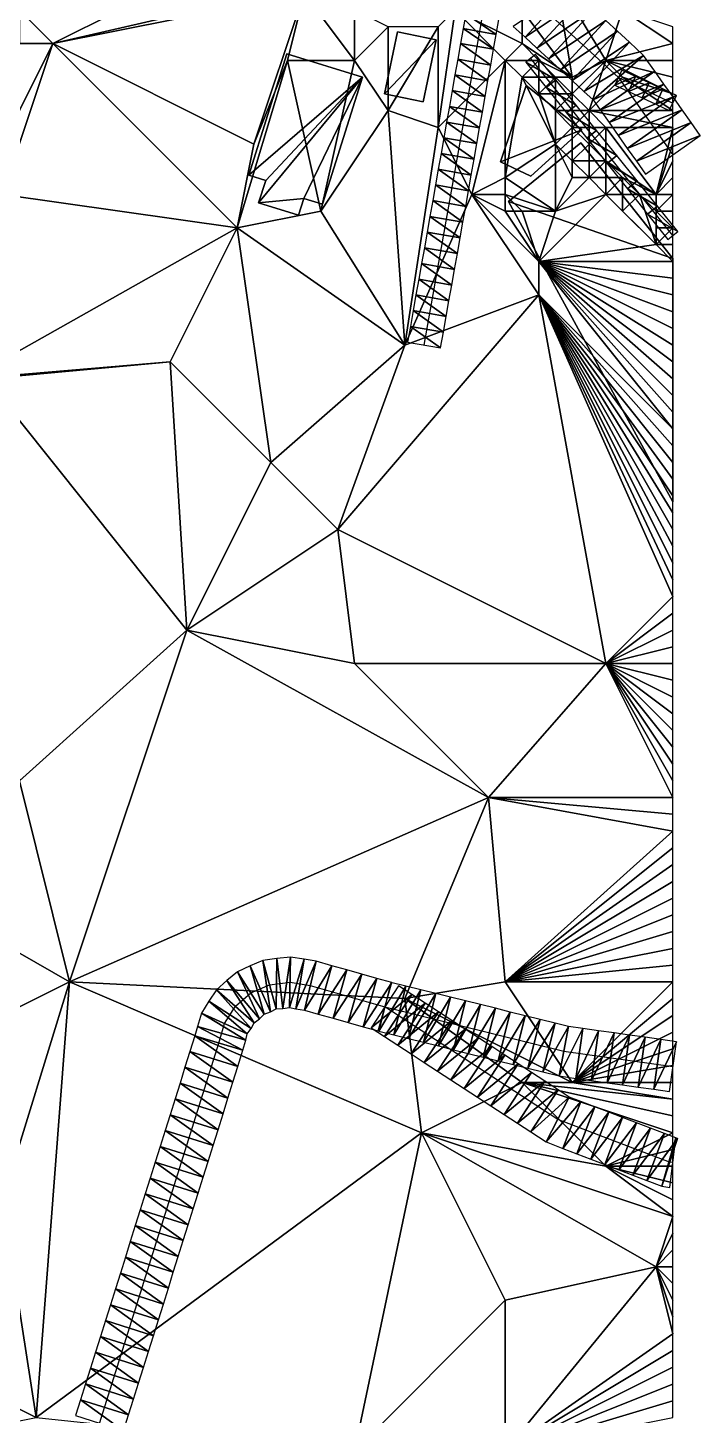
# Model space of a CAD drawing. Header units: metres. Extents: x 891 to 1103, y -901 to 900.
# Drawn here: x 1023 to 1103.3, y -549.7 to -384.1 of the extents above; entities that cross this region are included whole.
import ezdxf

# ---------------------------------------------------------------- set-up
doc = ezdxf.new("R2010")
doc.units = ezdxf.units.M
for name, color, linetype in [('OSM_BUILDING_FOOTPRINTS', 7, 'CONTINUOUS'), ('OSM_BUILDING_ROOFS', 1, 'CONTINUOUS'), ('OSM_BUILDING_WALLS', 8, 'CONTINUOUS'), ('OSM_PATH_AXES', 30, 'CONTINUOUS'), ('OSM_PATH_SURFACE', 30, 'CONTINUOUS'), ('OSM_ROAD_AXES', 2, 'CONTINUOUS'), ('OSM_ROAD_SURFACE', 9, 'CONTINUOUS'), ('OSM_TERRAIN', 3, 'CONTINUOUS'), ('OSM_WATER_SURFACE', 5, 'CONTINUOUS'), ('OSM_WATERWAYS', 5, 'CONTINUOUS')]:
    doc.layers.add(name, color=color, linetype=linetype)

msp = doc.modelspace()

# ---------------------------------------------------------------- linework, layer by layer
at = {"layer": 'OSM_BUILDING_FOOTPRINTS'}
for points in [[(1067.14, -384.598, 5.706), (1071.75, -385.56, 5.706), (1070.191, -392.959, 5.706), (1065.571, -391.997, 5.706), (1067.14, -384.598, 5.706)], [(1053.931, -387.208, 5.295), (1062.962, -390.006, 5.295), (1058.198, -405.168, 5.295), (1055.943, -404.471, 5.295), (1055.313, -406.473, 5.295), (1050.56, -405.002, 5.295), (1051.4, -402.348, 5.295), (1049.377, -401.717, 5.295), (1053.931, -387.208, 5.295)], [(1082.494, -391.002, 6.709), (1089.126, -396.277, 6.709), (1083.057, -401.84, 6.709), (1079.41, -400.125, 6.709), (1082.494, -391.002, 6.709)], [(1100, -411.638, 6.979), (1089.026, -397.847, 6.979), (1080.371, -404.848, 6.979), (1100, -440.695, 6.979)]]:
    msp.add_polyline3d(points, close=True, dxfattribs=at)
at = {"layer": 'OSM_BUILDING_ROOFS'}
for points in [[(1071.75, -385.56, 15.706), (1067.14, -384.598, 15.706), (1065.571, -391.997, 15.706)], [(1071.75, -385.56, 15.706), (1065.571, -391.997, 15.706), (1070.191, -392.959, 15.706)], [(1062.962, -390.006, 15.295), (1053.931, -387.208, 15.295), (1049.377, -401.717, 15.295)], [(1062.962, -390.006, 15.295), (1049.377, -401.717, 15.295), (1051.4, -402.348, 15.295)], [(1062.962, -390.006, 15.295), (1051.4, -402.348, 15.295), (1050.56, -405.002, 15.295)], [(1055.943, -404.471, 15.295), (1062.962, -390.006, 15.295), (1050.56, -405.002, 15.295)], [(1055.943, -404.471, 15.295), (1058.198, -405.168, 15.295), (1062.962, -390.006, 15.295)], [(1089.126, -396.277, 16.709), (1082.494, -391.002, 16.709), (1079.41, -400.125, 16.709)], [(1089.126, -396.277, 16.709), (1079.41, -400.125, 16.709), (1083.057, -401.84, 16.709)], [(1080.371, -404.848, 16.979), (1100, -411.638, 16.979), (1089.026, -397.847, 16.979)], [(1050.56, -405.002, 15.295), (1055.313, -406.473, 15.295), (1055.943, -404.471, 15.295)], [(1080.371, -404.848, 16.979), (1100, -440.695, 16.979), (1100, -411.638, 16.979)]]:
    msp.add_3dface(points, dxfattribs=at)
at = {"layer": 'OSM_BUILDING_WALLS'}
for points in [[(1067.14, -384.598, 5.706), (1065.571, -391.997, 5.706), (1065.571, -391.997, 15.706)], [(1067.14, -384.598, 5.706), (1065.571, -391.997, 15.706), (1067.14, -384.598, 15.706)], [(1071.75, -385.56, 5.706), (1067.14, -384.598, 5.706), (1067.14, -384.598, 15.706)], [(1071.75, -385.56, 5.706), (1067.14, -384.598, 15.706), (1071.75, -385.56, 15.706)], [(1070.191, -392.959, 5.706), (1071.75, -385.56, 5.706), (1071.75, -385.56, 15.706)], [(1070.191, -392.959, 5.706), (1071.75, -385.56, 15.706), (1070.191, -392.959, 15.706)], [(1053.931, -387.208, 5.295), (1049.377, -401.717, 5.295), (1049.377, -401.717, 15.295)], [(1053.931, -387.208, 5.295), (1049.377, -401.717, 15.295), (1053.931, -387.208, 15.295)], [(1062.962, -390.006, 5.295), (1053.931, -387.208, 5.295), (1053.931, -387.208, 15.295)], [(1062.962, -390.006, 5.295), (1053.931, -387.208, 15.295), (1062.962, -390.006, 15.295)], [(1058.198, -405.168, 5.295), (1062.962, -390.006, 5.295), (1062.962, -390.006, 15.295)], [(1058.198, -405.168, 5.295), (1062.962, -390.006, 15.295), (1058.198, -405.168, 15.295)], [(1065.571, -391.997, 5.706), (1070.191, -392.959, 5.706), (1070.191, -392.959, 15.706)], [(1065.571, -391.997, 5.706), (1070.191, -392.959, 15.706), (1065.571, -391.997, 15.706)], [(1082.494, -391.002, 6.709), (1079.41, -400.125, 6.709), (1079.41, -400.125, 16.709)], [(1082.494, -391.002, 6.709), (1079.41, -400.125, 16.709), (1082.494, -391.002, 16.709)], [(1089.126, -396.277, 6.709), (1082.494, -391.002, 6.709), (1082.494, -391.002, 16.709)], [(1089.126, -396.277, 6.709), (1082.494, -391.002, 16.709), (1089.126, -396.277, 16.709)], [(1083.057, -401.84, 6.709), (1089.126, -396.277, 6.709), (1089.126, -396.277, 16.709)], [(1083.057, -401.84, 6.709), (1089.126, -396.277, 16.709), (1083.057, -401.84, 16.709)], [(1089.026, -397.847, 6.979), (1080.371, -404.848, 6.979), (1080.371, -404.848, 16.979)], [(1089.026, -397.847, 6.979), (1080.371, -404.848, 16.979), (1089.026, -397.847, 16.979)], [(1100, -411.638, 6.979), (1089.026, -397.847, 6.979), (1089.026, -397.847, 16.979)], [(1100, -411.638, 6.979), (1089.026, -397.847, 16.979), (1100, -411.638, 16.979)], [(1079.41, -400.125, 6.709), (1083.057, -401.84, 6.709), (1083.057, -401.84, 16.709)], [(1079.41, -400.125, 6.709), (1083.057, -401.84, 16.709), (1079.41, -400.125, 16.709)], [(1049.377, -401.717, 5.295), (1051.4, -402.348, 5.295), (1051.4, -402.348, 15.295)], [(1049.377, -401.717, 5.295), (1051.4, -402.348, 15.295), (1049.377, -401.717, 15.295)], [(1051.4, -402.348, 5.295), (1050.56, -405.002, 5.295), (1050.56, -405.002, 15.295)], [(1051.4, -402.348, 5.295), (1050.56, -405.002, 15.295), (1051.4, -402.348, 15.295)], [(1050.56, -405.002, 5.295), (1055.313, -406.473, 5.295), (1055.313, -406.473, 15.295)], [(1050.56, -405.002, 5.295), (1055.313, -406.473, 15.295), (1050.56, -405.002, 15.295)], [(1055.313, -406.473, 5.295), (1055.943, -404.471, 5.295), (1055.943, -404.471, 15.295)], [(1055.313, -406.473, 5.295), (1055.943, -404.471, 15.295), (1055.313, -406.473, 15.295)], [(1055.943, -404.471, 5.295), (1058.198, -405.168, 5.295), (1058.198, -405.168, 15.295)], [(1055.943, -404.471, 5.295), (1058.198, -405.168, 15.295), (1055.943, -404.471, 15.295)], [(1080.371, -404.848, 6.979), (1100, -440.695, 6.979), (1100, -440.695, 16.979)], [(1080.371, -404.848, 6.979), (1100, -440.695, 16.979), (1080.371, -404.848, 16.979)], [(1100, -440.695, 6.979), (1100, -411.638, 6.979), (1100, -411.638, 16.979)], [(1100, -440.695, 6.979), (1100, -411.638, 16.979), (1100, -440.695, 16.979)]]:
    msp.add_3dface(points, dxfattribs=at)
at = {"layer": 'OSM_PATH_AXES'}
msp.add_polyline3d([(1093.503, -390.062, 9.682), (1100, -393.1, 9.851)], dxfattribs=at)
at = {"layer": 'OSM_PATH_SURFACE'}
for points in [[(1093.08, -390.968, 9.748), (1095.551, -389.916, 9.696), (1093.927, -389.156, 9.614)], [(1093.08, -390.968, 9.748), (1094.704, -391.727, 9.792), (1095.551, -389.916, 9.696)], [(1094.704, -391.727, 9.792), (1097.175, -390.675, 9.777), (1095.551, -389.916, 9.696)], [(1094.704, -391.727, 9.792), (1096.328, -392.487, 9.835), (1097.175, -390.675, 9.777)], [(1096.328, -392.487, 9.835), (1098.799, -391.434, 9.858), (1097.175, -390.675, 9.777)], [(1096.328, -392.487, 9.835), (1097.952, -393.246, 9.878), (1098.799, -391.434, 9.858)], [(1097.952, -393.246, 9.878), (1100.424, -392.194, 9.846), (1098.799, -391.434, 9.858)], [(1097.952, -393.246, 9.878), (1099.576, -394.006, 9.921), (1100.424, -392.194, 9.846)]]:
    msp.add_3dface(points, dxfattribs=at)
at = {"layer": 'OSM_ROAD_AXES'}
for points in [[(992.949, -356.651, 2.258), (1003.328, -363.419, 2.144), (1026.452, -367.843, 3.414), (1077.863, -379.246, 8.463), (1082.262, -379.71, 8.714), (1093.503, -390.062, 9.682), (1100, -399.277, 9.83)], [(1070.312, -421.978, 9.412), (1076.624, -386.335, 8.478), (1077.863, -379.246, 8.463)], [(935.242, -900, 9.401), (941.529, -878.292, 8.848), (956.707, -816.804, 12.466), (967.927, -772.413, 17.045), (1000.593, -643.112, 13.171), (1020.313, -586.59, 13.06), (1045.816, -505.307, 12.001), (1046.468, -502.962, 11.99), (1047.783, -500.905, 11.98), (1049.64, -499.324, 11.971), (1051.873, -498.34, 11.931), (1054.305, -498.041, 11.911), (1056.715, -498.45, 11.921), (1065.624, -500.972, 11.959)], [(1100, -519.576, 12.227), (1099.613, -519.53, 12.222), (1086.261, -514.431, 11.986), (1065.624, -500.972, 11.959)], [(1065.624, -500.972, 11.959), (1086.99, -506.281, 11.611), (1100, -508.11, 11.92)]]:
    msp.add_polyline3d(points, dxfattribs=at)
at = {"layer": 'OSM_ROAD_SURFACE'}
for points in [[(1080.958, -383.947, 8.877), (1082.363, -385.241, 9.055), (1087.782, -379.356, 9.195)], [(1082.363, -385.241, 9.055), (1089.187, -380.65, 9.292), (1087.782, -379.356, 9.195)], [(1082.363, -385.241, 9.055), (1083.768, -386.535, 9.173), (1089.187, -380.65, 9.292)], [(1083.768, -386.535, 9.173), (1090.592, -381.944, 9.389), (1089.187, -380.65, 9.292)], [(1078.904, -384.907, 8.791), (1075.273, -382.446, 8.445), (1074.964, -384.218, 8.418)], [(1078.904, -384.907, 8.791), (1079.214, -383.134, 8.709), (1075.273, -382.446, 8.445)], [(1083.768, -386.535, 9.173), (1085.173, -387.829, 9.291), (1090.592, -381.944, 9.389)], [(1085.173, -387.829, 9.291), (1091.997, -383.238, 9.486), (1090.592, -381.944, 9.389)], [(1078.594, -386.681, 8.621), (1074.964, -384.218, 8.418), (1074.655, -385.988, 8.435)], [(1078.594, -386.681, 8.621), (1078.904, -384.907, 8.791), (1074.964, -384.218, 8.418)], [(1085.173, -387.829, 9.291), (1086.578, -389.123, 9.376), (1091.997, -383.238, 9.486)], [(1086.578, -389.123, 9.376), (1093.403, -384.532, 9.579), (1091.997, -383.238, 9.486)], [(1086.578, -389.123, 9.376), (1087.983, -390.417, 9.435), (1093.403, -384.532, 9.579)], [(1087.983, -390.417, 9.435), (1094.808, -385.826, 9.645), (1093.403, -384.532, 9.579)], [(1087.983, -390.417, 9.435), (1089.389, -391.71, 9.35), (1094.808, -385.826, 9.645)], [(1089.389, -391.71, 9.35), (1096.507, -387.421, 9.724), (1094.808, -385.826, 9.645)], [(1078.262, -388.559, 8.639), (1074.655, -385.988, 8.435), (1074.323, -387.862, 8.453)], [(1078.262, -388.559, 8.639), (1078.594, -386.681, 8.621), (1074.655, -385.988, 8.435)], [(1089.389, -391.71, 9.35), (1090.499, -392.703, 9.468), (1096.507, -387.421, 9.724)], [(1090.499, -392.703, 9.468), (1097.855, -389.293, 9.748), (1096.507, -387.421, 9.724)], [(1077.929, -390.435, 8.655), (1074.323, -387.862, 8.453), (1073.991, -389.738, 8.471)], [(1077.929, -390.435, 8.655), (1078.262, -388.559, 8.639), (1074.323, -387.862, 8.453)], [(1077.597, -392.311, 8.665), (1073.991, -389.738, 8.471), (1073.658, -391.614, 8.488)], [(1077.597, -392.311, 8.665), (1077.929, -390.435, 8.655), (1073.991, -389.738, 8.471)], [(1090.499, -392.703, 9.468), (1091.317, -393.903, 9.531), (1097.855, -389.293, 9.748)], [(1091.317, -393.903, 9.531), (1098.938, -390.829, 9.817), (1097.855, -389.293, 9.748)], [(1091.317, -393.903, 9.531), (1092.4, -395.438, 9.66), (1098.938, -390.829, 9.817)], [(1092.4, -395.438, 9.66), (1100.021, -392.365, 9.764), (1098.938, -390.829, 9.817)], [(1077.265, -394.187, 8.675), (1073.658, -391.614, 8.488), (1073.326, -393.49, 8.506)], [(1077.265, -394.187, 8.675), (1077.597, -392.311, 8.665), (1073.658, -391.614, 8.488)], [(1092.4, -395.438, 9.66), (1093.482, -396.974, 9.761), (1100.021, -392.365, 9.764)], [(1093.482, -396.974, 9.761), (1101.104, -393.901, 9.772), (1100.021, -392.365, 9.764)], [(1076.933, -396.063, 8.686), (1073.326, -393.49, 8.506), (1072.994, -395.366, 8.522)], [(1076.933, -396.063, 8.686), (1077.265, -394.187, 8.675), (1073.326, -393.49, 8.506)], [(1093.482, -396.974, 9.761), (1094.565, -398.51, 9.816), (1101.104, -393.901, 9.772)], [(1094.565, -398.51, 9.816), (1102.186, -395.436, 9.793), (1101.104, -393.901, 9.772)], [(1076.6, -397.939, 8.696), (1072.994, -395.366, 8.522), (1072.662, -397.242, 8.532)], [(1076.6, -397.939, 8.696), (1076.933, -396.063, 8.686), (1072.994, -395.366, 8.522)], [(1094.565, -398.51, 9.816), (1095.648, -400.046, 9.871), (1102.186, -395.436, 9.793)], [(1095.648, -400.046, 9.871), (1103.269, -396.972, 9.807), (1102.186, -395.436, 9.793)], [(1076.268, -399.815, 8.706), (1072.662, -397.242, 8.532), (1072.33, -399.118, 8.591)], [(1076.268, -399.815, 8.706), (1076.6, -397.939, 8.696), (1072.662, -397.242, 8.532)], [(1095.648, -400.046, 9.871), (1096.731, -401.582, 9.926), (1103.269, -396.972, 9.807)], [(1075.936, -401.691, 8.717), (1072.33, -399.118, 8.591), (1071.997, -400.994, 8.652)], [(1075.936, -401.691, 8.717), (1076.268, -399.815, 8.706), (1072.33, -399.118, 8.591)], [(1075.604, -403.567, 8.734), (1071.997, -400.994, 8.652), (1071.665, -402.869, 8.712)], [(1075.604, -403.567, 8.734), (1075.936, -401.691, 8.717), (1071.997, -400.994, 8.652)], [(1075.272, -405.443, 8.795), (1071.665, -402.869, 8.712), (1071.333, -404.745, 8.773)], [(1075.272, -405.443, 8.795), (1075.604, -403.567, 8.734), (1071.665, -402.869, 8.712)], [(1074.939, -407.319, 8.889), (1071.333, -404.745, 8.773), (1071.001, -406.621, 8.833)], [(1074.939, -407.319, 8.889), (1075.272, -405.443, 8.795), (1071.333, -404.745, 8.773)], [(1074.607, -409.195, 8.991), (1071.001, -406.621, 8.833), (1070.668, -408.497, 8.894)], [(1074.607, -409.195, 8.991), (1074.939, -407.319, 8.889), (1071.001, -406.621, 8.833)], [(1074.275, -411.071, 9.092), (1070.668, -408.497, 8.894), (1070.336, -410.373, 8.954)], [(1074.275, -411.071, 9.092), (1074.607, -409.195, 8.991), (1070.668, -408.497, 8.894)], [(1073.943, -412.947, 9.193), (1070.336, -410.373, 8.954), (1070.004, -412.249, 9.015)], [(1073.943, -412.947, 9.193), (1074.275, -411.071, 9.092), (1070.336, -410.373, 8.954)], [(1073.61, -414.823, 9.295), (1070.004, -412.249, 9.015), (1069.672, -414.125, 9.075)], [(1073.61, -414.823, 9.295), (1073.943, -412.947, 9.193), (1070.004, -412.249, 9.015)], [(1073.278, -416.699, 9.396), (1069.672, -414.125, 9.075), (1069.339, -416.001, 9.136)], [(1073.278, -416.699, 9.396), (1073.61, -414.823, 9.295), (1069.672, -414.125, 9.075)], [(1072.946, -418.575, 9.498), (1069.339, -416.001, 9.136), (1069.007, -417.877, 9.196)], [(1072.946, -418.575, 9.498), (1073.278, -416.699, 9.396), (1069.339, -416.001, 9.136)], [(1072.614, -420.451, 9.588), (1069.007, -417.877, 9.196), (1068.675, -419.753, 9.256)], [(1072.614, -420.451, 9.588), (1072.946, -418.575, 9.498), (1069.007, -417.877, 9.196)], [(1072.281, -422.326, 9.577), (1068.675, -419.753, 9.256), (1068.343, -421.629, 9.331)], [(1072.281, -422.326, 9.577), (1072.614, -420.451, 9.588), (1068.675, -419.753, 9.256)], [(1053.455, -501.168, 12.024), (1054.374, -495.042, 11.831), (1052.724, -495.213, 11.843)], [(1053.455, -501.168, 12.024), (1054.236, -501.04, 12.023), (1054.374, -495.042, 11.831)], [(1054.236, -501.04, 12.023), (1056.012, -495.288, 11.836), (1054.374, -495.042, 11.831)], [(1050.657, -502.399, 12.033), (1048.046, -496.783, 11.926), (1046.767, -497.831, 11.975)], [(1051.235, -501.865, 12.03), (1049.547, -496.087, 11.891), (1048.046, -496.783, 11.926)], [(1050.657, -502.399, 12.033), (1051.235, -501.865, 12.03), (1048.046, -496.783, 11.926)], [(1051.967, -501.577, 12.028), (1051.078, -495.447, 11.859), (1049.547, -496.087, 11.891)], [(1051.235, -501.865, 12.03), (1051.967, -501.577, 12.028), (1049.547, -496.087, 11.891)], [(1052.669, -501.232, 12.026), (1052.724, -495.213, 11.843), (1051.078, -495.447, 11.859)], [(1051.967, -501.577, 12.028), (1052.669, -501.232, 12.026), (1051.078, -495.447, 11.859)], [(1052.669, -501.232, 12.026), (1053.455, -501.168, 12.024), (1052.724, -495.213, 11.843)], [(1054.236, -501.04, 12.023), (1055.008, -501.203, 12.023), (1056.012, -495.288, 11.836)], [(1055.008, -501.203, 12.023), (1057.408, -495.532, 11.843), (1056.012, -495.288, 11.836)], [(1055.008, -501.203, 12.023), (1056.022, -501.369, 12.022), (1057.408, -495.532, 11.843)], [(1056.022, -501.369, 12.022), (1059.314, -496.068, 11.86), (1057.408, -495.532, 11.843)], [(1056.022, -501.369, 12.022), (1057.679, -501.841, 12.022), (1059.314, -496.068, 11.86)], [(1057.679, -501.841, 12.022), (1061.095, -496.572, 11.876), (1059.314, -496.068, 11.86)], [(1057.679, -501.841, 12.022), (1059.461, -502.346, 12.022), (1061.095, -496.572, 11.876)], [(1059.461, -502.346, 12.022), (1062.877, -497.077, 11.892), (1061.095, -496.572, 11.876)], [(1050.044, -502.877, 12.036), (1046.767, -497.831, 11.975), (1045.522, -498.934, 12.024)], [(1050.044, -502.877, 12.036), (1050.657, -502.399, 12.033), (1046.767, -497.831, 11.975)], [(1059.461, -502.346, 12.022), (1061.243, -502.85, 12.022), (1062.877, -497.077, 11.892)], [(1061.243, -502.85, 12.022), (1064.659, -497.581, 11.908), (1062.877, -497.077, 11.892)], [(1061.243, -502.85, 12.022), (1063.025, -503.354, 12.022), (1064.659, -497.581, 11.908)], [(1063.025, -503.354, 12.022), (1066.441, -498.085, 11.925), (1064.659, -497.581, 11.908)], [(1063.025, -503.354, 12.022), (1064.807, -503.859, 12.022), (1066.441, -498.085, 11.925)], [(1068.85, -499.495, 11.942), (1067.263, -498.459, 11.938), (1063.985, -503.485, 12.022)], [(1064.9, -503.884, 12.022), (1068.128, -498.503, 11.937), (1066.347, -498.061, 11.924)], [(1064.9, -503.884, 12.022), (1066.681, -504.326, 12.022), (1068.128, -498.503, 11.937)], [(1066.681, -504.326, 12.022), (1069.908, -498.945, 11.869), (1068.128, -498.503, 11.937)], [(1049.653, -503.55, 12.039), (1045.522, -498.934, 12.024), (1044.598, -500.318, 12.031)], [(1049.653, -503.55, 12.039), (1050.044, -502.877, 12.036), (1045.522, -498.934, 12.024)], [(1068.85, -499.495, 11.942), (1063.985, -503.485, 12.022), (1065.572, -504.52, 12.024)], [(1070.438, -500.53, 11.922), (1068.85, -499.495, 11.942), (1065.572, -504.52, 12.024)], [(1066.681, -504.326, 12.022), (1068.462, -504.768, 12.022), (1069.908, -498.945, 11.869)], [(1068.462, -504.768, 12.022), (1071.689, -499.388, 11.774), (1069.908, -498.945, 11.869)], [(1068.462, -504.768, 12.022), (1070.242, -505.211, 12.009), (1071.689, -499.388, 11.774)], [(1070.242, -505.211, 12.009), (1073.469, -499.83, 11.719), (1071.689, -499.388, 11.774)], [(1070.242, -505.211, 12.009), (1072.023, -505.653, 11.996), (1073.469, -499.83, 11.719)], [(1072.023, -505.653, 11.996), (1075.25, -500.273, 11.664), (1073.469, -499.83, 11.719)], [(1049.032, -504.939, 12.045), (1043.729, -501.738, 12.038), (1043.252, -503.33, 12.045)], [(1049.207, -504.187, 12.042), (1044.598, -500.318, 12.031), (1043.729, -501.738, 12.038)], [(1049.032, -504.939, 12.045), (1049.207, -504.187, 12.042), (1043.729, -501.738, 12.038)], [(1049.207, -504.187, 12.042), (1049.653, -503.55, 12.039), (1044.598, -500.318, 12.031)], [(1070.438, -500.53, 11.922), (1065.572, -504.52, 12.024), (1067.16, -505.555, 12.027)], [(1072.025, -501.565, 11.921), (1070.438, -500.53, 11.922), (1067.16, -505.555, 12.027)], [(1072.025, -501.565, 11.921), (1067.16, -505.555, 12.027), (1068.747, -506.591, 12.029)], [(1073.612, -502.601, 11.921), (1072.025, -501.565, 11.921), (1068.747, -506.591, 12.029)], [(1072.023, -505.653, 11.996), (1073.803, -506.095, 11.982), (1075.25, -500.273, 11.664)], [(1073.803, -506.095, 11.982), (1077.03, -500.715, 11.61), (1075.25, -500.273, 11.664)], [(1073.803, -506.095, 11.982), (1075.584, -506.538, 11.968), (1077.03, -500.715, 11.61)], [(1075.584, -506.538, 11.968), (1078.811, -501.157, 11.555), (1077.03, -500.715, 11.61)], [(1075.584, -506.538, 11.968), (1077.364, -506.98, 11.955), (1078.811, -501.157, 11.555)], [(1077.364, -506.98, 11.955), (1080.592, -501.6, 11.5), (1078.811, -501.157, 11.555)], [(1077.364, -506.98, 11.955), (1079.145, -507.423, 11.927), (1080.592, -501.6, 11.5)], [(1079.145, -507.423, 11.927), (1082.372, -502.042, 11.445), (1080.592, -501.6, 11.5)], [(1048.689, -506.169, 12.051), (1043.252, -503.33, 12.045), (1042.942, -504.444, 12.05)], [(1048.689, -506.169, 12.051), (1049.032, -504.939, 12.045), (1043.252, -503.33, 12.045)], [(1073.612, -502.601, 11.921), (1068.747, -506.591, 12.029), (1070.335, -507.626, 12.021)], [(1075.2, -503.636, 11.919), (1073.612, -502.601, 11.921), (1070.335, -507.626, 12.021)], [(1079.145, -507.423, 11.927), (1080.925, -507.865, 11.893), (1082.372, -502.042, 11.445)], [(1080.925, -507.865, 11.893), (1084.153, -502.485, 11.489), (1082.372, -502.042, 11.445)], [(1080.925, -507.865, 11.893), (1082.706, -508.307, 11.858), (1084.153, -502.485, 11.489)], [(1082.706, -508.307, 11.858), (1085.933, -502.927, 11.56), (1084.153, -502.485, 11.489)], [(1082.706, -508.307, 11.858), (1084.486, -508.75, 11.823), (1085.933, -502.927, 11.56)], [(1084.486, -508.75, 11.823), (1087.56, -503.335, 11.625), (1085.933, -502.927, 11.56)], [(1084.486, -508.75, 11.823), (1086.421, -509.226, 11.785), (1087.56, -503.335, 11.625)], [(1086.421, -509.226, 11.785), (1089.267, -503.571, 11.69), (1087.56, -503.335, 11.625)], [(1048.085, -508.095, 12.049), (1042.942, -504.444, 12.05), (1042.36, -506.299, 12.044)], [(1048.085, -508.095, 12.049), (1048.689, -506.169, 12.051), (1042.942, -504.444, 12.05)], [(1075.2, -503.636, 11.919), (1070.335, -507.626, 12.021), (1071.922, -508.661, 12.012)], [(1076.787, -504.671, 11.907), (1075.2, -503.636, 11.919), (1071.922, -508.661, 12.012)], [(1076.787, -504.671, 11.907), (1071.922, -508.661, 12.012), (1073.51, -509.697, 12.003)], [(1078.375, -505.706, 11.896), (1076.787, -504.671, 11.907), (1073.51, -509.697, 12.003)], [(1086.421, -509.226, 11.785), (1088.431, -509.513, 11.772), (1089.267, -503.571, 11.69)], [(1088.431, -509.513, 11.772), (1091.125, -503.833, 11.76), (1089.267, -503.571, 11.69)], [(1088.431, -509.513, 11.772), (1090.29, -509.774, 11.805), (1091.125, -503.833, 11.76)], [(1090.29, -509.774, 11.805), (1092.984, -504.094, 11.83), (1091.125, -503.833, 11.76)], [(1090.29, -509.774, 11.805), (1092.148, -510.036, 11.837), (1092.984, -504.094, 11.83)], [(1092.148, -510.036, 11.837), (1094.842, -504.355, 11.888), (1092.984, -504.094, 11.83)], [(1092.148, -510.036, 11.837), (1094.007, -510.297, 11.873), (1094.842, -504.355, 11.888)], [(1094.007, -510.297, 11.873), (1096.701, -504.617, 11.927), (1094.842, -504.355, 11.888)], [(1094.007, -510.297, 11.873), (1095.865, -510.558, 11.909), (1096.701, -504.617, 11.927)], [(1095.865, -510.558, 11.909), (1098.559, -504.878, 11.957), (1096.701, -504.617, 11.927)], [(1095.865, -510.558, 11.909), (1097.724, -510.82, 11.945), (1098.559, -504.878, 11.957)], [(1097.724, -510.82, 11.945), (1100.418, -505.14, 11.922), (1098.559, -504.878, 11.957)], [(1097.724, -510.82, 11.945), (1099.582, -511.081, 11.981), (1100.418, -505.14, 11.922)], [(1047.492, -509.985, 12.043), (1042.36, -506.299, 12.044), (1041.767, -508.189, 12.038)], [(1047.492, -509.985, 12.043), (1048.085, -508.095, 12.049), (1042.36, -506.299, 12.044)], [(1078.375, -505.706, 11.896), (1073.51, -509.697, 12.003), (1075.097, -510.732, 11.994)], [(1079.962, -506.742, 11.884), (1078.375, -505.706, 11.896), (1075.097, -510.732, 11.994)], [(1079.962, -506.742, 11.884), (1075.097, -510.732, 11.994), (1076.685, -511.767, 11.986)], [(1081.55, -507.777, 11.873), (1079.962, -506.742, 11.884), (1076.685, -511.767, 11.986)], [(1046.899, -511.876, 12.037), (1041.767, -508.189, 12.038), (1041.174, -510.08, 12.032)], [(1046.899, -511.876, 12.037), (1047.492, -509.985, 12.043), (1041.767, -508.189, 12.038)], [(1081.55, -507.777, 11.873), (1076.685, -511.767, 11.986), (1078.272, -512.803, 11.994)], [(1083.137, -508.812, 11.862), (1081.55, -507.777, 11.873), (1078.272, -512.803, 11.994)], [(1046.306, -513.766, 12.031), (1041.174, -510.08, 12.032), (1040.581, -511.97, 12.025)], [(1046.306, -513.766, 12.031), (1046.899, -511.876, 12.037), (1041.174, -510.08, 12.032)], [(1083.137, -508.812, 11.862), (1078.272, -512.803, 11.994), (1079.859, -513.838, 12.019)], [(1084.725, -509.848, 11.85), (1083.137, -508.812, 11.862), (1079.859, -513.838, 12.019)], [(1084.725, -509.848, 11.85), (1079.859, -513.838, 12.019), (1081.447, -514.873, 12.044)], [(1086.312, -510.883, 11.969), (1084.725, -509.848, 11.85), (1081.447, -514.873, 12.044)], [(1086.312, -510.883, 11.969), (1081.447, -514.873, 12.044), (1083.034, -515.909, 12.07)], [(1087.631, -511.763, 12.017), (1086.312, -510.883, 11.969), (1083.034, -515.909, 12.07)], [(1087.631, -511.763, 12.017), (1083.034, -515.909, 12.07), (1084.89, -517.1, 12.098)], [(1089, -512.266, 12.042), (1087.631, -511.763, 12.017), (1084.89, -517.1, 12.098)], [(1045.713, -515.656, 12.025), (1040.581, -511.97, 12.025), (1039.988, -513.86, 12.019)], [(1045.713, -515.656, 12.025), (1046.306, -513.766, 12.031), (1040.581, -511.97, 12.025)], [(1089, -512.266, 12.042), (1084.89, -517.1, 12.098), (1086.86, -517.871, 12.117)], [(1090.669, -512.903, 12.074), (1089, -512.266, 12.042), (1086.86, -517.871, 12.117)], [(1090.669, -512.903, 12.074), (1086.86, -517.871, 12.117), (1088.529, -518.509, 12.133)], [(1092.338, -513.541, 12.103), (1090.669, -512.903, 12.074), (1088.529, -518.509, 12.133)], [(1045.12, -517.547, 12.018), (1039.988, -513.86, 12.019), (1039.395, -515.751, 12.013)], [(1045.12, -517.547, 12.018), (1045.713, -515.656, 12.025), (1039.988, -513.86, 12.019)], [(1092.338, -513.541, 12.103), (1088.529, -518.509, 12.133), (1090.198, -519.146, 12.149)], [(1094.007, -514.178, 12.132), (1092.338, -513.541, 12.103), (1090.198, -519.146, 12.149)], [(1094.007, -514.178, 12.132), (1090.198, -519.146, 12.149), (1091.867, -519.783, 12.166)], [(1095.676, -514.815, 12.161), (1094.007, -514.178, 12.132), (1091.867, -519.783, 12.166)], [(1095.676, -514.815, 12.161), (1091.867, -519.783, 12.166), (1093.536, -520.42, 12.192)], [(1097.345, -515.452, 12.19), (1095.676, -514.815, 12.161), (1093.536, -520.42, 12.192)], [(1044.527, -519.437, 12.012), (1039.395, -515.751, 12.013), (1038.802, -517.641, 12.007)], [(1044.527, -519.437, 12.012), (1045.12, -517.547, 12.018), (1039.395, -515.751, 12.013)], [(1097.345, -515.452, 12.19), (1093.536, -520.42, 12.192), (1095.205, -521.058, 12.225)], [(1099.014, -516.09, 12.219), (1097.345, -515.452, 12.19), (1095.205, -521.058, 12.225)], [(1099.014, -516.09, 12.219), (1095.205, -521.058, 12.225), (1096.874, -521.695, 12.258)], [(1100.56, -516.683, 12.254), (1099.014, -516.09, 12.219), (1096.874, -521.695, 12.258)], [(1100.56, -516.683, 12.254), (1096.874, -521.695, 12.258), (1098.666, -522.376, 12.294)], [(1100.358, -516.598, 12.263), (1100.56, -516.683, 12.254), (1098.666, -522.376, 12.294)], [(1100.358, -516.598, 12.263), (1098.666, -522.376, 12.294), (1099.642, -522.555, 12.304)], [(1043.933, -521.327, 12.006), (1038.802, -517.641, 12.007), (1038.209, -519.531, 12.001)], [(1043.933, -521.327, 12.006), (1044.527, -519.437, 12.012), (1038.802, -517.641, 12.007)], [(1043.34, -523.218, 12), (1038.209, -519.531, 12.001), (1037.616, -521.421, 11.994)], [(1043.34, -523.218, 12), (1043.933, -521.327, 12.006), (1038.209, -519.531, 12.001)], [(1042.747, -525.108, 11.993), (1037.616, -521.421, 11.994), (1037.022, -523.312, 11.988)], [(1042.747, -525.108, 11.993), (1043.34, -523.218, 12), (1037.616, -521.421, 11.994)], [(1042.154, -526.998, 11.987), (1037.022, -523.312, 11.988), (1036.429, -525.202, 11.982)], [(1042.154, -526.998, 11.987), (1042.747, -525.108, 11.993), (1037.022, -523.312, 11.988)], [(1041.561, -528.889, 11.981), (1036.429, -525.202, 11.982), (1035.836, -527.092, 11.976)], [(1041.561, -528.889, 11.981), (1042.154, -526.998, 11.987), (1036.429, -525.202, 11.982)], [(1040.968, -530.779, 11.975), (1035.836, -527.092, 11.976), (1035.243, -528.983, 11.969)], [(1040.968, -530.779, 11.975), (1041.561, -528.889, 11.981), (1035.836, -527.092, 11.976)], [(1040.375, -532.669, 11.969), (1035.243, -528.983, 11.969), (1034.65, -530.873, 11.963)], [(1040.375, -532.669, 11.969), (1040.968, -530.779, 11.975), (1035.243, -528.983, 11.969)], [(1039.782, -534.559, 11.962), (1034.65, -530.873, 11.963), (1034.057, -532.763, 11.957)], [(1039.782, -534.559, 11.962), (1040.375, -532.669, 11.969), (1034.65, -530.873, 11.963)], [(1039.189, -536.45, 11.956), (1034.057, -532.763, 11.957), (1033.464, -534.654, 11.951)], [(1039.189, -536.45, 11.956), (1039.782, -534.559, 11.962), (1034.057, -532.763, 11.957)], [(1038.596, -538.34, 11.95), (1033.464, -534.654, 11.951), (1032.871, -536.544, 11.945)], [(1038.596, -538.34, 11.95), (1039.189, -536.45, 11.956), (1033.464, -534.654, 11.951)], [(1038.003, -540.23, 11.948), (1032.871, -536.544, 11.945), (1032.278, -538.434, 11.938)], [(1038.003, -540.23, 11.948), (1038.596, -538.34, 11.95), (1032.871, -536.544, 11.945)], [(1037.41, -542.121, 11.951), (1032.278, -538.434, 11.938), (1031.685, -540.324, 11.932)], [(1037.41, -542.121, 11.951), (1038.003, -540.23, 11.948), (1032.278, -538.434, 11.938)], [(1036.817, -544.011, 11.954), (1031.685, -540.324, 11.932), (1031.092, -542.215, 11.926)], [(1036.817, -544.011, 11.954), (1037.41, -542.121, 11.951), (1031.685, -540.324, 11.932)], [(1036.223, -545.901, 11.957), (1031.092, -542.215, 11.926), (1030.499, -544.105, 11.92)], [(1036.223, -545.901, 11.957), (1036.817, -544.011, 11.954), (1031.092, -542.215, 11.926)], [(1035.63, -547.792, 11.96), (1030.499, -544.105, 11.92), (1029.906, -545.995, 11.916)], [(1035.63, -547.792, 11.96), (1036.223, -545.901, 11.957), (1030.499, -544.105, 11.92)], [(1035.037, -549.682, 11.964), (1029.906, -545.995, 11.916), (1029.312, -547.886, 11.919)], [(1035.037, -549.682, 11.964), (1035.63, -547.792, 11.96), (1029.906, -545.995, 11.916)], [(1034.444, -551.572, 11.978), (1029.312, -547.886, 11.919), (1028.719, -549.776, 11.922)], [(1034.444, -551.572, 11.978), (1035.037, -549.682, 11.964), (1029.312, -547.886, 11.919)]]:
    msp.add_3dface(points, dxfattribs=at)
at = {"layer": 'OSM_TERRAIN'}
for points in [[(1026, -386, 5.018), (1042, -378, 5.832), (1022, -382, 4.516)], [(1026, -386, 5.018), (1052, -380, 6.534), (1042, -378, 5.832)], [(1088, -390, 9.436), (1086, -378, 9.018), (1082, -382, 8.683)], [(1088, -390, 9.436), (1092, -388, 9.373), (1086, -378, 9.018)], [(1092, -388, 9.373), (1094, -382, 9.615), (1086, -378, 9.018)], [(1050, -398, 7.352), (1056, -380, 6.515), (1026, -386, 5.018)], [(1026, -386, 5.018), (1056, -380, 6.515), (1052, -380, 6.534)], [(1050, -398, 7.352), (1054, -388, 7.388), (1056, -380, 6.515)], [(1054, -388, 7.388), (1062, -388, 7.324), (1056, -380, 6.515)], [(1062, -388, 7.324), (1062, -382, 7.113), (1056, -380, 6.515)], [(1022, -386, 4.218), (1026, -386, 5.018), (1022, -382, 4.516)], [(1062, -388, 7.324), (1066, -384, 7.679), (1062, -382, 7.113)], [(1072, -396, 8.441), (1074, -382, 8.287), (1072, -384, 7.708)], [(1072, -396, 8.441), (1080, -388, 8.656), (1074, -382, 8.287)], [(1080, -388, 8.656), (1082, -386, 9.084), (1074, -382, 8.287)], [(1082, -386, 9.084), (1082, -382, 8.683), (1074, -382, 8.287)], [(1082, -386, 9.084), (1088, -390, 9.436), (1082, -382, 8.683)], [(1092, -388, 9.373), (1100, -386, 9.928), (1094, -382, 9.615)], [(1100, -386, 9.928), (1100, -384, 9.924), (1094, -382, 9.615)], [(1062, -388, 7.324), (1066, -394, 7.806), (1066, -384, 7.679)], [(1072, -396, 8.441), (1072, -384, 7.708), (1066, -394, 7.806)], [(1066, -384, 7.679), (1066, -394, 7.806), (1072, -384, 7.708)], [(1018, -402, 4.141), (1020, -404, 4.412), (1026, -386, 5.018)], [(1018, -402, 4.141), (1026, -386, 5.018), (1022, -386, 4.218)], [(1020, -404, 4.412), (1048, -408, 7.271), (1026, -386, 5.018)], [(1048, -408, 7.271), (1050, -398, 7.352), (1026, -386, 5.018)], [(1080, -388, 8.656), (1084, -388, 8.95), (1082, -386, 9.084)], [(1084, -388, 8.95), (1088, -390, 9.436), (1082, -386, 9.084)], [(1092, -388, 9.373), (1100, -388, 9.885), (1100, -386, 9.928)], [(1048, -408, 7.271), (1054, -388, 7.388), (1050, -398, 7.352)], [(1048, -408, 7.271), (1058, -406, 7.496), (1054, -388, 7.388)], [(1058, -406, 7.496), (1062, -388, 7.324), (1054, -388, 7.388)], [(1058, -406, 7.496), (1066, -394, 7.806), (1062, -388, 7.324)], [(1076, -404, 8.698), (1080, -388, 8.656), (1072, -396, 8.441)], [(1080, -402, 9.254), (1080, -388, 8.656), (1076, -404, 8.698)], [(1080, -388, 8.656), (1080, -402, 9.254), (1082, -390, 9.038)], [(1082, -390, 9.038), (1084, -388, 8.95), (1080, -388, 8.656)], [(1082, -390, 9.038), (1084, -390, 8.482), (1084, -388, 8.95)], [(1084, -390, 8.482), (1086, -390, 9.052), (1084, -388, 8.95)], [(1086, -390, 9.052), (1088, -390, 9.436), (1084, -388, 8.95)], [(1088, -392, 9.207), (1090, -394, 9.42), (1092, -388, 9.373)], [(1088, -392, 9.207), (1092, -388, 9.373), (1088, -390, 9.436)], [(1090, -394, 9.42), (1094, -390, 9.745), (1092, -388, 9.373)], [(1094, -390, 9.745), (1100, -392, 9.84), (1092, -388, 9.373)], [(1100, -392, 9.84), (1100, -390, 9.808), (1092, -388, 9.373)], [(1092, -388, 9.373), (1100, -390, 9.808), (1100, -388, 9.885)], [(1080, -402, 9.254), (1086, -398, 9.073), (1082, -390, 9.038)], [(1082, -390, 9.038), (1086, -398, 9.073), (1084, -392, 9.073)], [(1084, -392, 9.073), (1084, -390, 8.482), (1082, -390, 9.038)], [(1084, -392, 9.073), (1086, -392, 8.504), (1086, -390, 9.052)], [(1084, -392, 9.073), (1086, -390, 9.052), (1084, -390, 8.482)], [(1086, -392, 8.504), (1088, -392, 9.207), (1086, -390, 9.052)], [(1088, -392, 9.207), (1088, -390, 9.436), (1086, -390, 9.052)], [(1090, -394, 9.42), (1100, -394, 9.86), (1094, -390, 9.745)], [(1100, -394, 9.86), (1100, -392, 9.84), (1094, -390, 9.745)], [(1086, -398, 9.073), (1086, -394, 8.959), (1084, -392, 9.073)], [(1086, -394, 8.959), (1086, -392, 8.504), (1084, -392, 9.073)], [(1086, -394, 8.959), (1088, -394, 8.525), (1088, -392, 9.207)], [(1086, -394, 8.959), (1088, -392, 9.207), (1086, -392, 8.504)], [(1088, -394, 8.525), (1090, -394, 9.42), (1088, -392, 9.207)], [(1058, -406, 7.496), (1068, -422, 9.279), (1066, -394, 7.806)], [(1068, -422, 9.279), (1072, -396, 8.441), (1066, -394, 7.806)], [(1086, -398, 9.073), (1088, -396, 8.767), (1086, -394, 8.959)], [(1088, -396, 8.767), (1088, -394, 8.525), (1086, -394, 8.959)], [(1088, -396, 8.767), (1090, -396, 8.741), (1090, -394, 9.42)], [(1088, -396, 8.767), (1090, -394, 9.42), (1088, -394, 8.525)], [(1090, -396, 8.741), (1092, -396, 9.666), (1090, -394, 9.42)], [(1092, -396, 9.666), (1100, -396, 9.774), (1090, -394, 9.42)], [(1100, -396, 9.774), (1100, -394, 9.86), (1090, -394, 9.42)], [(1076, -404, 8.698), (1072, -396, 8.441), (1068, -422, 9.279)], [(1086, -398, 9.073), (1088, -400, 9.811), (1088, -396, 8.767)], [(1088, -400, 9.811), (1090, -398, 8.767), (1088, -396, 8.767)], [(1090, -398, 8.767), (1090, -396, 8.741), (1088, -396, 8.767)], [(1092, -400, 8.671), (1092, -396, 9.666), (1090, -398, 8.767)], [(1090, -398, 8.767), (1092, -396, 9.666), (1090, -396, 8.741)], [(1092, -400, 8.671), (1098, -404, 9.957), (1092, -396, 9.666)], [(1098, -404, 9.957), (1100, -396, 9.774), (1092, -396, 9.666)], [(1098, -404, 9.957), (1100, -398, 9.83), (1100, -396, 9.774)], [(1080, -402, 9.254), (1086, -406, 10.56), (1086, -398, 9.073)], [(1086, -406, 10.56), (1088, -402, 10.359), (1086, -398, 9.073)], [(1088, -402, 10.359), (1088, -400, 9.811), (1086, -398, 9.073)], [(1088, -400, 9.811), (1090, -400, 10.313), (1090, -398, 8.767)], [(1090, -400, 10.313), (1092, -400, 8.671), (1090, -398, 8.767)], [(1100, -400, 9.83), (1100, -398, 9.83), (1098, -404, 9.957)], [(1088, -402, 10.359), (1090, -402, 10.56), (1088, -400, 9.811)], [(1090, -402, 10.56), (1090, -400, 10.313), (1088, -400, 9.811)], [(1090, -402, 10.56), (1092, -402, 10.56), (1092, -400, 8.671)], [(1090, -402, 10.56), (1092, -400, 8.671), (1090, -400, 10.313)], [(1092, -402, 10.56), (1094, -402, 8.968), (1092, -400, 8.671)], [(1094, -402, 8.968), (1098, -404, 9.957), (1092, -400, 8.671)], [(1098, -404, 9.957), (1100, -402, 9.884), (1100, -400, 9.83)], [(1076, -404, 8.698), (1080, -404, 10.002), (1080, -402, 9.254)], [(1080, -404, 10.002), (1086, -406, 10.56), (1080, -402, 9.254)], [(1086, -406, 10.56), (1090, -402, 10.56), (1088, -402, 10.359)], [(1086, -406, 10.56), (1092, -404, 10.56), (1090, -402, 10.56)], [(1092, -404, 10.56), (1092, -402, 10.56), (1090, -402, 10.56)], [(1092, -404, 10.56), (1094, -404, 10.308), (1094, -402, 8.968)], [(1092, -404, 10.56), (1094, -402, 8.968), (1092, -402, 10.56)], [(1094, -404, 10.308), (1096, -404, 9.261), (1094, -402, 8.968)], [(1096, -404, 9.261), (1098, -404, 9.957), (1094, -402, 8.968)], [(1100, -404, 9.981), (1100, -402, 9.884), (1098, -404, 9.957)], [(1016, -426, 4.168), (1048, -408, 7.271), (1020, -404, 4.412)], [(1068, -422, 9.279), (1084, -416, 10.174), (1076, -404, 8.698)], [(1084, -416, 10.174), (1084, -412, 10.502), (1076, -404, 8.698)], [(1076, -404, 8.698), (1084, -412, 10.502), (1080, -406, 10.242)], [(1080, -406, 10.242), (1080, -404, 10.002), (1076, -404, 8.698)], [(1080, -406, 10.242), (1082, -406, 10.56), (1080, -404, 10.002)], [(1082, -406, 10.56), (1086, -406, 10.56), (1080, -404, 10.002)], [(1098, -410, 10.56), (1092, -404, 10.56), (1084, -412, 10.502)], [(1084, -412, 10.502), (1092, -404, 10.56), (1086, -406, 10.56)], [(1098, -410, 10.56), (1094, -406, 10.56), (1092, -404, 10.56)], [(1094, -406, 10.56), (1094, -404, 10.308), (1092, -404, 10.56)], [(1094, -406, 10.56), (1098, -410, 10.56), (1096, -404, 9.261)], [(1094, -406, 10.56), (1096, -404, 9.261), (1094, -404, 10.308)], [(1098, -410, 10.56), (1098, -406, 9.473), (1096, -404, 9.261)], [(1098, -406, 9.473), (1098, -404, 9.957), (1096, -404, 9.261)], [(1098, -406, 9.473), (1100, -406, 9.896), (1100, -404, 9.981)], [(1098, -406, 9.473), (1100, -404, 9.981), (1098, -404, 9.957)], [(1048, -408, 7.271), (1068, -422, 9.279), (1058, -406, 7.496)], [(1084, -412, 10.502), (1082, -406, 10.56), (1080, -406, 10.242)], [(1082, -406, 10.56), (1084, -412, 10.502), (1086, -406, 10.56)], [(1098, -410, 10.56), (1098, -408, 9.496), (1098, -406, 9.473)], [(1098, -408, 9.496), (1100, -408, 9.592), (1098, -406, 9.473)], [(1100, -408, 9.592), (1100, -406, 9.896), (1098, -406, 9.473)], [(1040, -424, 6.781), (1048, -408, 7.271), (1016, -426, 4.168)], [(1040, -424, 6.781), (1052, -436, 8.304), (1048, -408, 7.271)], [(1052, -436, 8.304), (1068, -422, 9.279), (1048, -408, 7.271)], [(1098, -410, 10.56), (1100, -410, 9.412), (1100, -408, 9.592)], [(1098, -410, 10.56), (1100, -408, 9.592), (1098, -408, 9.496)], [(1100, -412, 10.56), (1098, -410, 10.56), (1084, -412, 10.502)], [(1100, -412, 10.56), (1100, -410, 9.412), (1098, -410, 10.56)], [(1084, -416, 10.174), (1100, -432, 10.56), (1084, -412, 10.502)], [(1100, -432, 10.56), (1100, -430, 10.56), (1084, -412, 10.502)], [(1084, -412, 10.502), (1100, -430, 10.56), (1100, -428, 10.56)], [(1084, -412, 10.502), (1100, -428, 10.56), (1100, -426, 10.56)], [(1100, -426, 10.56), (1100, -424, 10.56), (1084, -412, 10.502)], [(1084, -412, 10.502), (1100, -424, 10.56), (1100, -422, 10.56)], [(1100, -422, 10.56), (1100, -420, 10.56), (1084, -412, 10.502)], [(1100, -420, 10.56), (1100, -418, 10.56), (1084, -412, 10.502)], [(1084, -412, 10.502), (1100, -418, 10.56), (1100, -416, 10.56)], [(1100, -416, 10.56), (1100, -414, 10.56), (1084, -412, 10.502)], [(1084, -412, 10.502), (1100, -414, 10.56), (1100, -412, 10.56)], [(1092, -460, 10.564), (1084, -416, 10.174), (1060, -444, 8.912)], [(1060, -444, 8.912), (1084, -416, 10.174), (1068, -422, 9.279)], [(1092, -460, 10.564), (1100, -452, 10.908), (1084, -416, 10.174)], [(1100, -452, 10.908), (1100, -450, 10.908), (1084, -416, 10.174)], [(1084, -416, 10.174), (1100, -450, 10.908), (1100, -448, 10.908)], [(1100, -448, 10.908), (1100, -446, 10.869), (1084, -416, 10.174)], [(1084, -416, 10.174), (1100, -446, 10.869), (1100, -444, 10.793)], [(1100, -444, 10.793), (1100, -442, 10.632), (1084, -416, 10.174)], [(1084, -416, 10.174), (1100, -442, 10.632), (1100, -440, 10.56)], [(1100, -440, 10.56), (1100, -438, 10.56), (1084, -416, 10.174)], [(1084, -416, 10.174), (1100, -438, 10.56), (1100, -436, 10.56)], [(1100, -436, 10.56), (1100, -434, 10.56), (1084, -416, 10.174)], [(1084, -416, 10.174), (1100, -434, 10.56), (1100, -432, 10.56)], [(1060, -444, 8.912), (1068, -422, 9.279), (1052, -436, 8.304)], [(1018, -426, 4.686), (1040, -424, 6.781), (1016, -426, 4.168)], [(1018, -426, 4.686), (1042, -456, 9.628), (1040, -424, 6.781)], [(1040, -424, 6.781), (1042, -456, 9.628), (1052, -436, 8.304)], [(1022, -474, 10.319), (1042, -456, 9.628), (1018, -426, 4.686)], [(1042, -456, 9.628), (1060, -444, 8.912), (1052, -436, 8.304)], [(1042, -456, 9.628), (1062, -460, 9.302), (1060, -444, 8.912)], [(1062, -460, 9.302), (1092, -460, 10.564), (1060, -444, 8.912)], [(1092, -460, 10.564), (1100, -454, 10.908), (1100, -452, 10.908)], [(1100, -456, 10.909), (1100, -454, 10.908), (1092, -460, 10.564)], [(1028, -498, 11.991), (1042, -456, 9.628), (1022, -474, 10.319)], [(1028, -498, 11.991), (1078, -476, 10.886), (1042, -456, 9.628)], [(1042, -456, 9.628), (1078, -476, 10.886), (1062, -460, 9.302)], [(1092, -460, 10.564), (1100, -458, 10.914), (1100, -456, 10.909)], [(1100, -460, 10.919), (1100, -458, 10.914), (1092, -460, 10.564)], [(1078, -476, 10.886), (1092, -460, 10.564), (1062, -460, 9.302)], [(1078, -476, 10.886), (1100, -476, 11.018), (1092, -460, 10.564)], [(1100, -476, 11.018), (1100, -474, 10.984), (1092, -460, 10.564)], [(1092, -460, 10.564), (1100, -474, 10.984), (1100, -472, 10.974)], [(1092, -460, 10.564), (1100, -472, 10.974), (1100, -470, 10.965)], [(1100, -470, 10.965), (1100, -468, 10.956), (1092, -460, 10.564)], [(1100, -468, 10.956), (1100, -466, 10.946), (1092, -460, 10.564)], [(1092, -460, 10.564), (1100, -466, 10.946), (1100, -464, 10.937)], [(1100, -464, 10.937), (1100, -462, 10.928), (1092, -460, 10.564)], [(1092, -460, 10.564), (1100, -462, 10.928), (1100, -460, 10.919)], [(1014, -490, 10.893), (1028, -498, 11.991), (1022, -474, 10.319)], [(1028, -498, 11.991), (1068, -500, 11.952), (1078, -476, 10.886)], [(1068, -500, 11.952), (1080, -498, 11.208), (1078, -476, 10.886)], [(1080, -498, 11.208), (1100, -480, 11.13), (1078, -476, 10.886)], [(1078, -476, 10.886), (1100, -478, 11.068), (1100, -476, 11.018)], [(1078, -476, 10.886), (1100, -480, 11.13), (1100, -478, 11.068)], [(1080, -498, 11.208), (1100, -482, 11.226), (1100, -480, 11.13)], [(1100, -484, 11.323), (1100, -482, 11.226), (1080, -498, 11.208)], [(1100, -486, 11.419), (1100, -484, 11.323), (1080, -498, 11.208)], [(1080, -498, 11.208), (1100, -488, 11.514), (1100, -486, 11.419)], [(1080, -498, 11.208), (1100, -490, 11.61), (1100, -488, 11.514)], [(1008, -508, 11.661), (1028, -498, 11.991), (1014, -490, 10.893)], [(1100, -492, 11.707), (1100, -490, 11.61), (1080, -498, 11.208)], [(1080, -498, 11.208), (1100, -494, 11.796), (1100, -492, 11.707)], [(1100, -496, 11.854), (1100, -494, 11.796), (1080, -498, 11.208)], [(1100, -498, 11.912), (1100, -496, 11.854), (1080, -498, 11.208)], [(1008, -508, 11.661), (1020, -524, 11.873), (1028, -498, 11.991)], [(1024, -550, 11.842), (1028, -498, 11.991), (1020, -524, 11.873)], [(1024, -550, 11.842), (1070, -516, 12.017), (1028, -498, 11.991)], [(1070, -516, 12.017), (1068, -500, 11.952), (1028, -498, 11.991)], [(1068, -500, 11.952), (1088, -510, 11.716), (1080, -498, 11.208)], [(1080, -498, 11.208), (1088, -510, 11.716), (1100, -498, 11.912)], [(1088, -510, 11.716), (1100, -500, 11.929), (1100, -498, 11.912)], [(1070, -516, 12.017), (1082, -510, 11.879), (1068, -500, 11.952)], [(1082, -510, 11.879), (1088, -510, 11.716), (1068, -500, 11.952)], [(1088, -510, 11.716), (1100, -502, 11.938), (1100, -500, 11.929)], [(1100, -504, 11.935), (1100, -502, 11.938), (1088, -510, 11.716)], [(1088, -510, 11.716), (1100, -506, 11.92), (1100, -504, 11.935)], [(1100, -508, 11.92), (1100, -506, 11.92), (1088, -510, 11.716)], [(1100, -510, 11.92), (1100, -508, 11.92), (1088, -510, 11.716)], [(1070, -516, 12.017), (1092, -520, 12.12), (1082, -510, 11.879)], [(1092, -520, 12.12), (1100, -516, 12.181), (1082, -510, 11.879)], [(1100, -516, 12.181), (1100, -514, 12.064), (1082, -510, 11.879)], [(1082, -510, 11.879), (1100, -514, 12.064), (1100, -512, 11.953)], [(1082, -510, 11.879), (1100, -512, 11.953), (1088, -510, 11.716)], [(1100, -512, 11.953), (1100, -510, 11.92), (1088, -510, 11.716)], [(1062, -554, 12.108), (1070, -516, 12.017), (1024, -550, 11.842)], [(1062, -554, 12.108), (1080, -536, 12.884), (1070, -516, 12.017)], [(1080, -536, 12.884), (1098, -532, 12.867), (1070, -516, 12.017)], [(1098, -532, 12.867), (1100, -526, 12.548), (1070, -516, 12.017)], [(1100, -526, 12.548), (1092, -520, 12.12), (1070, -516, 12.017)], [(1092, -520, 12.12), (1100, -518, 12.227), (1100, -516, 12.181)], [(1092, -520, 12.12), (1100, -520, 12.227), (1100, -518, 12.227)], [(1100, -526, 12.548), (1100, -524, 12.325), (1092, -520, 12.12)], [(1100, -524, 12.325), (1100, -522, 12.227), (1092, -520, 12.12)], [(1092, -520, 12.12), (1100, -522, 12.227), (1100, -520, 12.227)], [(1004, -540, 10.648), (1024, -550, 11.842), (1020, -524, 11.873)], [(1098, -532, 12.867), (1100, -528, 12.648), (1100, -526, 12.548)], [(1098, -532, 12.867), (1100, -530, 12.748), (1100, -528, 12.648)], [(1100, -532, 12.819), (1100, -530, 12.748), (1098, -532, 12.867)], [(1098, -532, 12.867), (1080, -536, 12.884), (1080, -554, 12.819)], [(1080, -554, 12.819), (1100, -540, 12.658), (1098, -532, 12.867)], [(1100, -540, 12.658), (1100, -538, 12.755), (1098, -532, 12.867)], [(1098, -532, 12.867), (1100, -538, 12.755), (1100, -536, 12.851)], [(1100, -536, 12.851), (1100, -534, 12.835), (1098, -532, 12.867)], [(1098, -532, 12.867), (1100, -534, 12.835), (1100, -532, 12.819)], [(1080, -554, 12.819), (1080, -536, 12.884), (1062, -554, 12.108)], [(1004, -554, 9.909), (1024, -550, 11.842), (1004, -540, 10.648)], [(1080, -554, 12.819), (1100, -542, 12.561), (1100, -540, 12.658)], [(1100, -544, 12.465), (1100, -542, 12.561), (1080, -554, 12.819)], [(1080, -554, 12.819), (1100, -546, 12.368), (1100, -544, 12.465)], [(1100, -548, 12.273), (1100, -546, 12.368), (1080, -554, 12.819)], [(1080, -554, 12.819), (1100, -550, 12.178), (1100, -548, 12.273)]]:
    msp.add_3dface(points, dxfattribs=at)
at = {"layer": 'OSM_WATER_SURFACE'}
for points in [[(1086.044, -390.313, 9.096), (1083.621, -387.292, 9.149), (1082.451, -388.231, 9.027)], [(1086.044, -390.313, 9.096), (1082.451, -388.231, 9.027), (1084.874, -391.252, 9.096)], [(1088.468, -393.334, 9.175), (1086.044, -390.313, 9.096), (1084.874, -391.252, 9.096)], [(1088.468, -393.334, 9.175), (1084.874, -391.252, 9.096), (1087.298, -394.273, 9.175)], [(1090.891, -396.355, 9.269), (1088.468, -393.334, 9.175), (1087.298, -394.273, 9.175)], [(1090.891, -396.355, 9.269), (1087.298, -394.273, 9.175), (1089.721, -397.293, 9.269)], [(1093.315, -399.376, 9.454), (1090.891, -396.355, 9.269), (1089.721, -397.293, 9.269)], [(1093.315, -399.376, 9.454), (1089.721, -397.293, 9.269), (1092.145, -400.314, 9.454)], [(1095.738, -402.397, 9.638), (1093.315, -399.376, 9.454), (1092.145, -400.314, 9.454)], [(1095.738, -402.397, 9.638), (1092.145, -400.314, 9.454), (1094.568, -403.335, 9.638)], [(1098.162, -405.418, 9.827), (1095.738, -402.397, 9.638), (1094.568, -403.335, 9.638)], [(1098.162, -405.418, 9.827), (1094.568, -403.335, 9.638), (1096.991, -406.356, 9.827)], [(1100.585, -408.438, 10.019), (1098.162, -405.418, 9.827), (1096.991, -406.356, 9.827)], [(1100.585, -408.438, 10.019), (1096.991, -406.356, 9.827), (1099.415, -409.377, 10.019)]]:
    msp.add_3dface(points, dxfattribs=at)
at = {"layer": 'OSM_WATERWAYS'}
msp.add_polyline3d([(1100, -408.908, 9.511), (1083.036, -387.761, 8.912)], dxfattribs=at)

doc.saveas('drawing.dxf')
